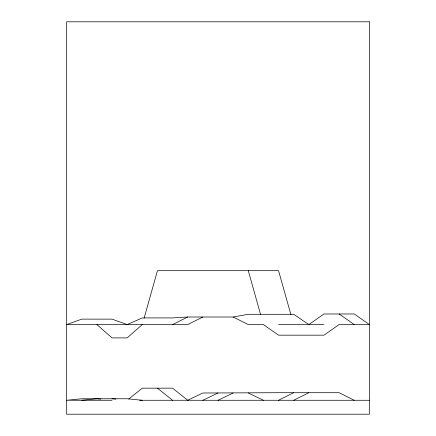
<?xml version="1.0" encoding="UTF-8"?>
<svg xmlns="http://www.w3.org/2000/svg" width="436" height="436" viewBox="0 0 436 436"><rect width="100%" height="100%" fill="white"/><g stroke="black" fill="none" stroke-linecap="round" stroke-linejoin="round"><path stroke-width="0.65" d="M144.131 318.084L157.445 270.685L278.555 270.685L290.959 314.836M142.305 324.58L127.165 337.9L112.03 337.9L96.89 324.58M128.734 399.022L142.305 388.16L172.585 388.16L187.72 400.27L202.86 393.005L278.555 392.705L339.11 392.705L354.25 400.27M172.585 324.58L187.72 317.01L233.14 317.01L248.28 314.285L293.695 314.285L308.835 324.58L323.97 313.98L354.25 313.98L369.39 324.58L339.11 324.58L323.97 335.175L278.555 335.175L263.415 324.58L248.28 324.58L233.14 317.01M202.86 317.01L187.72 324.58L66.61 324.58L81.75 319.13L112.03 319.13L127.165 324.58L142.305 317.915L172.585 317.915L187.72 317.01M278.555 400.27L293.695 392.705M293.695 400.27L308.835 392.705M202.86 400.27L218 393.005M218 400.27L233.14 393.005M81.75 400.27L96.89 398.76L100.836 399.153M278.555 324.58L323.97 324.58M112.03 400.27L66.61 400.27L81.75 398.76L127.165 398.76L142.305 400.27M139.673 400.27L369.39 400.27M112.03 398.76L115.976 399.153M248.28 393.005L263.415 400.27M339.11 313.98L354.25 324.58M157.445 388.16L172.585 400.27M248.28 270.685L260.679 314.836M369.39 21.8L66.61 21.8L66.61 414.2L369.39 414.2L369.39 21.8"/></g></svg>
